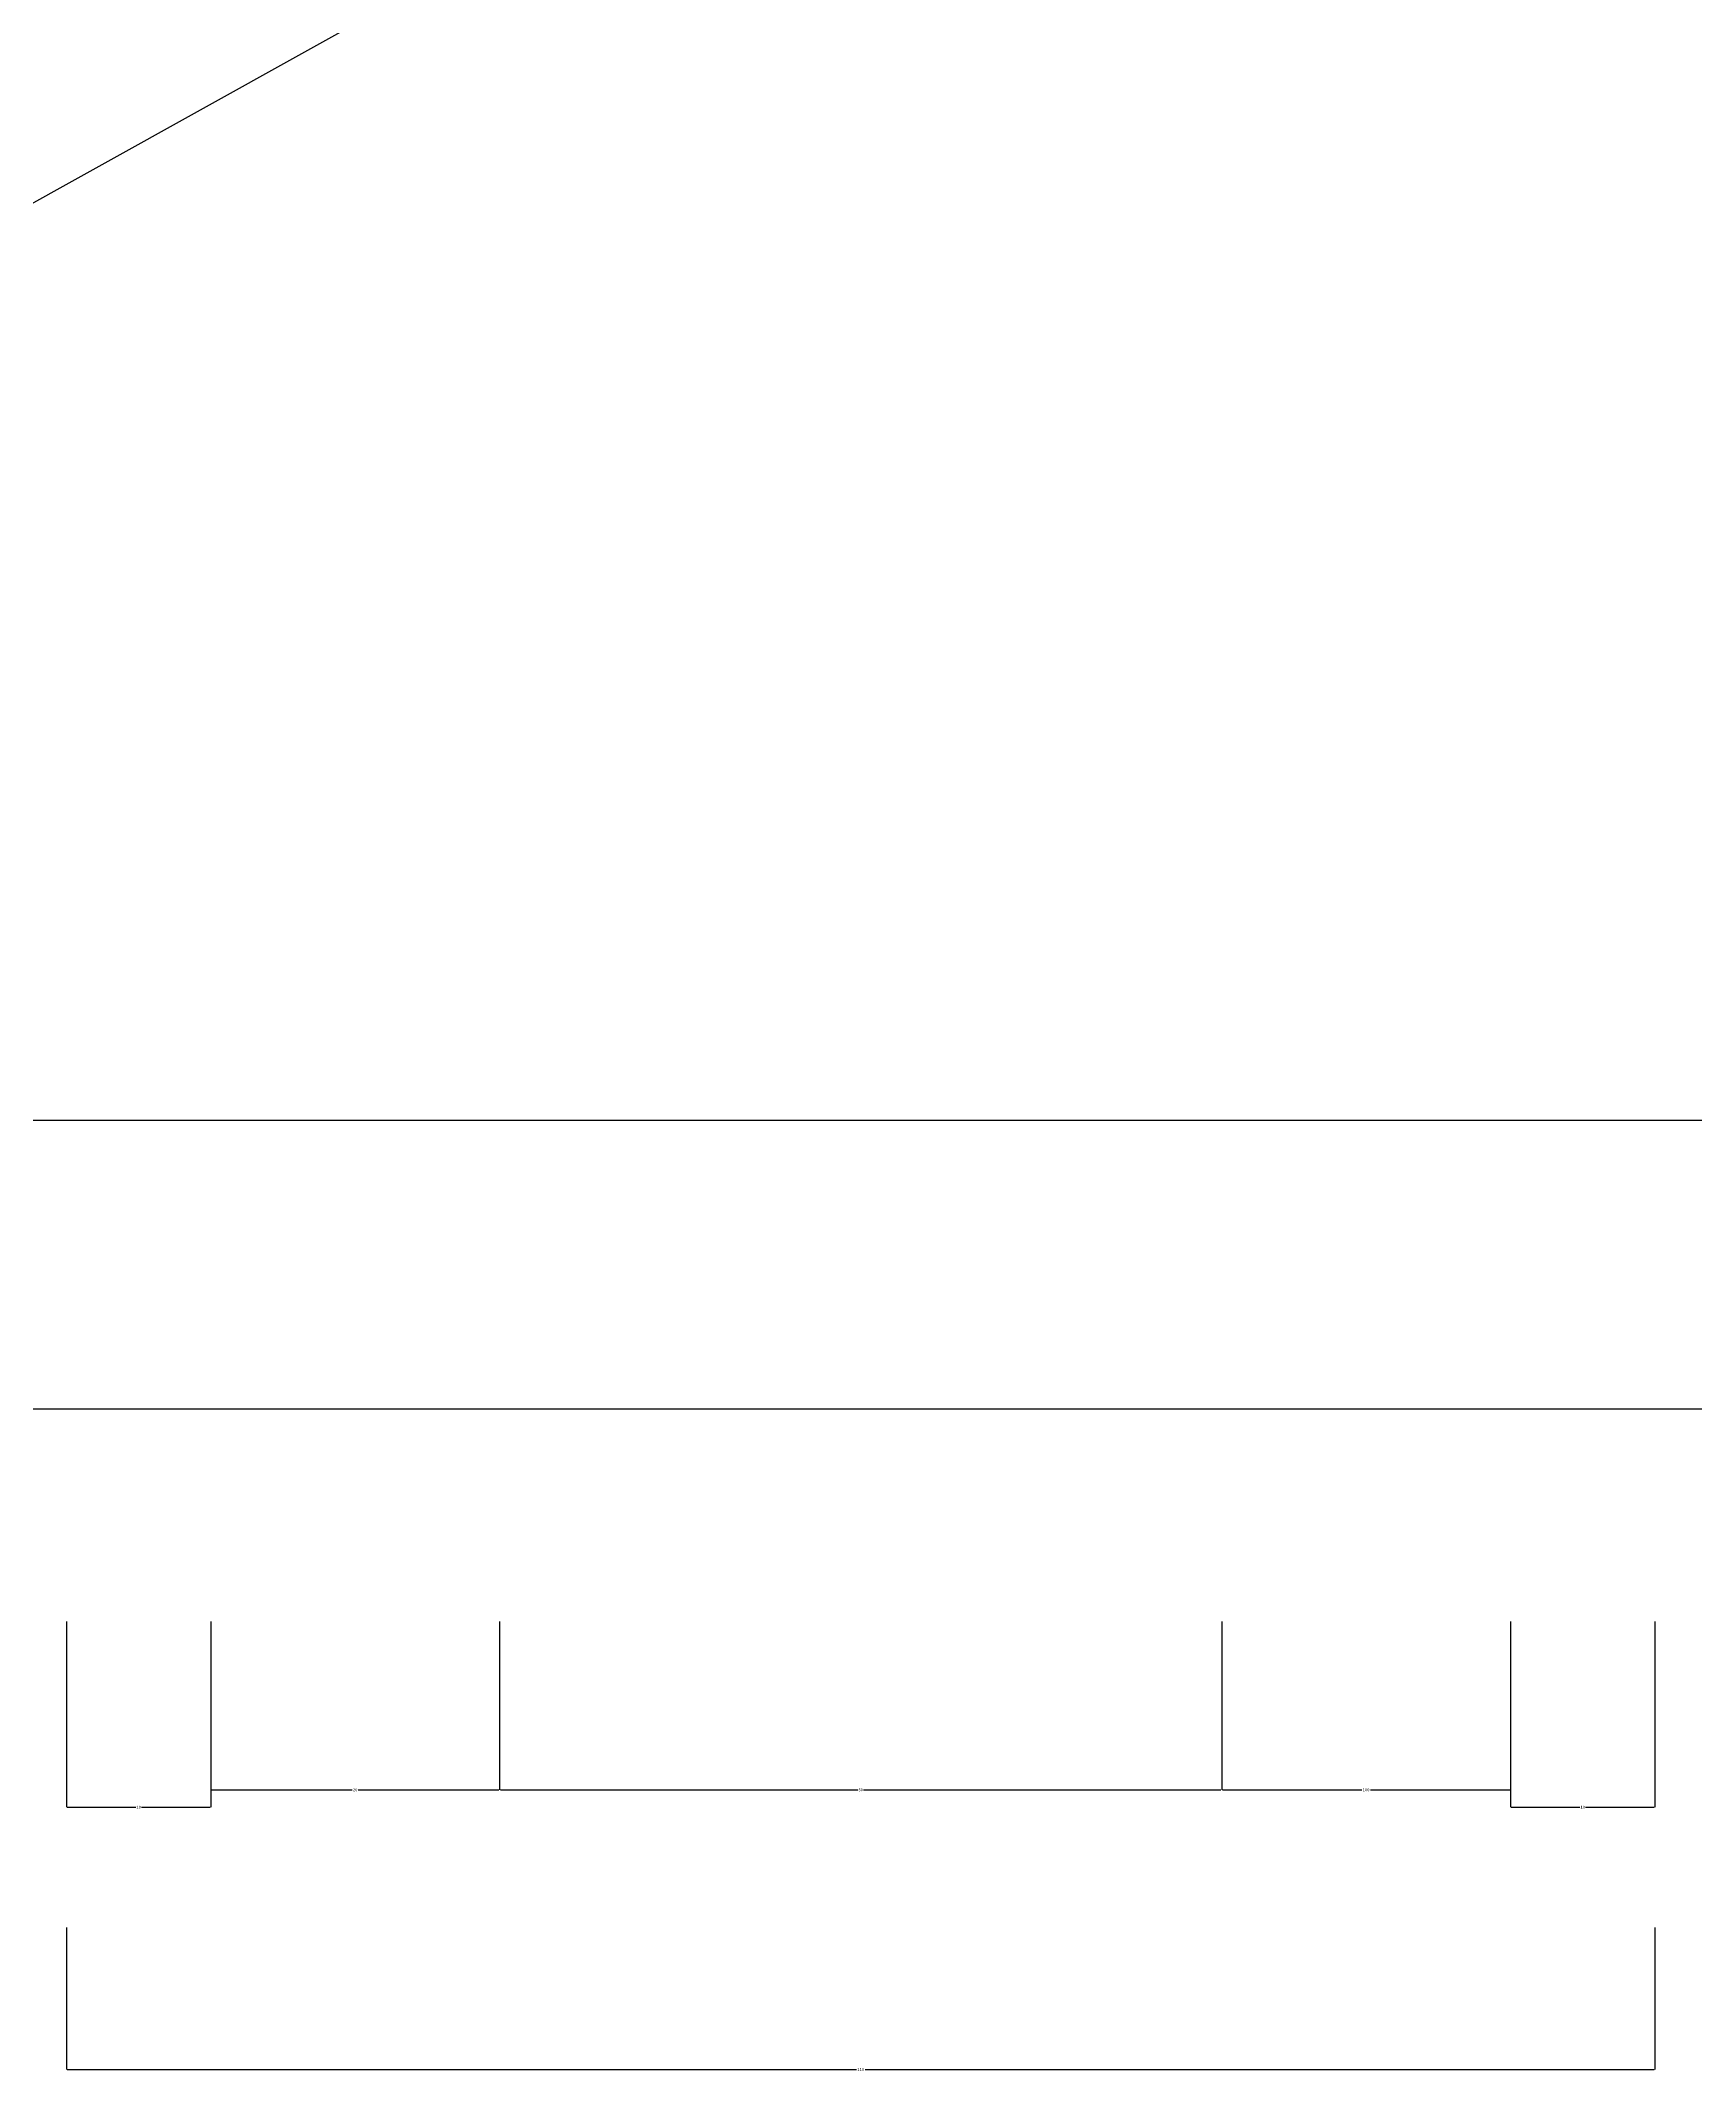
# Model space of a CAD drawing. Header units: metres. Extents: x 278 to 5235, y 197 to 7080.
# Drawn here: x 1787 to 2360, y 545 to 1248 of the extents above; entities that cross this region are included whole.
import ezdxf

# ---------------------------------------------------------------- set-up
doc = ezdxf.new("R2010")
doc.units = ezdxf.units.M
for name, color, linetype in [('4', 4, 'Continuous'), ('7', 7, 'Continuous'), ('DIM', 3, 'Continuous')]:
    doc.layers.add(name, color=color, linetype=linetype)
doc.dimstyles.get("Standard").update_dxf_attribs({"dimtxt": 2.5, "dimasz": 2.5, "dimexe": 1.25, "dimexo": 0.625, "dimtad": 1, "dimcen": 2.5, "dimazin": 3, "dimtfac": 1, "dimtmove": 0, "dimatfit": 3})

# ---------------------------------------------------------------- blocks, each defined once
blk = doc.blocks.new('*D2')
for p, q in [((1945.91, 700.73), (1945.91, 642.48)), ((2195.91, 700.73), (2195.91, 642.48)), ((1946.16, 642.48), (2069.91, 642.48)), ((2071.91, 642.48), (2195.66, 642.48))]:
    blk.add_line(p, q)
at = {"layer": 'Defpoints'}
for p in [(1945.91, 700.73), (2195.91, 700.73), (1945.91, 642.48)]:
    blk.add_point(p, dxfattribs=at)
at = {"layer": 'DIM', "insert": (2070.91, 642.48), "char_height": 1, "attachment_point": 5}
blk.add_mtext('50', dxfattribs=at)
blk = doc.blocks.new('*D3')
for p, q in [((1795.91, 594.86), (1795.91, 545.68)), ((2345.91, 594.86), (2345.91, 545.68)), ((1796.16, 545.68), (2069.41, 545.68)), ((2072.41, 545.68), (2345.66, 545.68))]:
    blk.add_line(p, q)
at = {"layer": 'Defpoints'}
for p in [(1795.91, 594.86), (2345.91, 594.86), (1795.91, 545.68)]:
    blk.add_point(p, dxfattribs=at)
at = {"layer": 'DIM', "insert": (2070.91, 545.68), "char_height": 1, "attachment_point": 5}
blk.add_mtext('110', dxfattribs=at)
blk = doc.blocks.new('*D7')
for p, q in [((1795.91, 700.73), (1795.91, 636.48)), ((1845.91, 700.73), (1845.91, 636.48)), ((1796.16, 636.48), (1819.91, 636.48)), ((1821.91, 636.48), (1845.66, 636.48))]:
    blk.add_line(p, q)
at = {"layer": 'Defpoints'}
for p in [(1795.91, 700.73), (1845.91, 700.73), (1795.91, 636.48)]:
    blk.add_point(p, dxfattribs=at)
at = {"layer": 'DIM', "insert": (1820.91, 636.48), "char_height": 1, "attachment_point": 5}
blk.add_mtext('10', dxfattribs=at)
blk = doc.blocks.new('*D8')
for p, q in [((1845.91, 700.73), (1845.91, 642.48)), ((1945.91, 700.73), (1945.91, 642.48)), ((1846.16, 642.48), (1894.91, 642.48)), ((1896.91, 642.48), (1945.66, 642.48))]:
    blk.add_line(p, q)
at = {"layer": 'Defpoints'}
for p in [(1845.91, 700.73), (1945.91, 700.73), (1845.91, 642.48)]:
    blk.add_point(p, dxfattribs=at)
at = {"layer": 'DIM', "insert": (1895.91, 642.48), "char_height": 1, "attachment_point": 5}
blk.add_mtext('20', dxfattribs=at)
blk = doc.blocks.new('*D34')
for p, q in [((2195.91, 700.73), (2195.91, 642.48)), ((2295.91, 700.73), (2295.91, 642.48)), ((2196.16, 642.48), (2244.41, 642.48)), ((2247.41, 642.48), (2295.66, 642.48))]:
    blk.add_line(p, q)
at = {"layer": 'Defpoints'}
for p in [(2195.91, 700.73), (2295.91, 700.73), (2195.91, 642.48)]:
    blk.add_point(p, dxfattribs=at)
at = {"layer": 'DIM', "insert": (2245.91, 642.48), "char_height": 1, "attachment_point": 5}
blk.add_mtext('100', dxfattribs=at)
blk = doc.blocks.new('*D35')
for p, q in [((2295.91, 700.73), (2295.91, 636.48)), ((2345.91, 700.73), (2345.91, 636.48)), ((2296.16, 636.48), (2319.91, 636.48)), ((2321.91, 636.48), (2345.66, 636.48))]:
    blk.add_line(p, q)
at = {"layer": 'Defpoints'}
for p in [(2295.91, 700.73), (2345.91, 700.73), (2295.91, 636.48)]:
    blk.add_point(p, dxfattribs=at)
at = {"layer": 'DIM', "insert": (2320.91, 636.48), "char_height": 1, "attachment_point": 5}
blk.add_mtext('10', dxfattribs=at)

msp = doc.modelspace()

# ---------------------------------------------------------------- linework, layer by layer
at = {"layer": '4'}
msp.add_line((2730.61, 774.21), (1596.52, 774.21), dxfattribs=at)
at = {"layer": '7'}
msp.add_line((2738.3, 874.21), (1589.93, 874.21), dxfattribs=at)

# ---------------------------------------------------------------- dimensions: what is measured, and where the dimension line sits
at = {"layer": 'DIM'}
for base, p1, p2, text, picture, middle in [((1795.91, 636.48), (1795.91, 700.73), (1845.91, 700.73), '10', '*D7', (1820.91, 636.48)), ((1845.91, 642.48), (1845.91, 700.73), (1945.91, 700.73), '20', '*D8', (1895.91, 642.48)), ((1945.91, 642.48), (1945.91, 700.73), (2195.91, 700.73), '50', '*D2', (2070.91, 642.48)), ((2295.91, 636.48), (2295.91, 700.73), (2345.91, 700.73), '10', '*D35', (2320.91, 636.48)), ((1795.91, 545.68), (1795.91, 594.86), (2345.91, 594.86), '110', '*D3', (2070.91, 545.68))]:
    dim = msp.add_linear_dim(base=base, p1=p1, p2=p2, text=text, dimstyle='Standard', dxfattribs=at)
    dim.commit()
    dim.dimension.update_dxf_attribs({"geometry": picture, "text_midpoint": middle})
dim = msp.add_linear_dim(base=(2195.91, 642.48), p1=(2195.91, 700.73), p2=(2295.91, 700.73), dimstyle='Standard', dxfattribs=at)
dim.commit()
dim.dimension.update_dxf_attribs({"geometry": '*D34', "text_midpoint": (2245.91, 642.48)})

# ---------------------------------------------------------------- leaders
msp.add_leader([(2067.57, 1349.18), (1115.99, 820.42)], dimstyle='Standard', dxfattribs=at)

doc.saveas('drawing.dxf')
